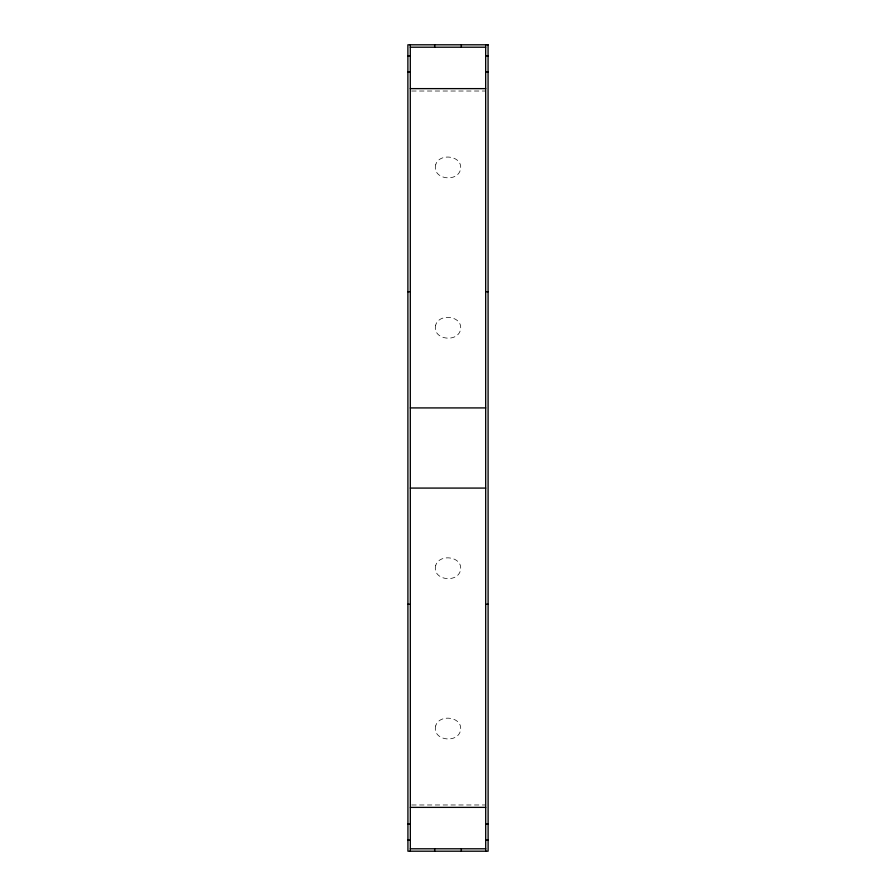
<?xml version="1.0" encoding="UTF-8"?>
<svg xmlns="http://www.w3.org/2000/svg" width="896" height="896" viewBox="0 0 896 896"><rect width="100%" height="100%" fill="white"/><g stroke="black" fill="none" stroke-linecap="round" stroke-linejoin="round"><path stroke-width="0.67" stroke-dasharray="4.48 3.36" d="M411.69 91.022L485.677 91.022M411.723 804.978L485.677 804.978M435.658 164.853C432.029 179.178 456.814 182.728 460.354 170.038C463.971 155.714 439.197 152.163 435.658 164.853M435.658 325.17C432.029 339.494 456.814 343.045 460.354 330.355C463.971 316.03 439.197 312.48 435.658 325.17M435.658 565.645C432.029 579.97 456.814 583.52 460.354 570.83C463.971 556.506 439.197 552.955 435.658 565.645M435.658 725.962C432.029 740.286 456.814 743.837 460.354 731.147C463.971 716.822 439.197 713.272 435.658 725.962"/><path stroke-width="1.34" d="M410.29 47.208L485.677 47.208M407.882 55.888L410.29 55.888M485.677 55.888L488.074 55.888M407.882 71.915L410.29 71.915M485.677 71.915L488.074 71.915M410.29 88.626L485.71 88.626M407.882 291.693L410.29 291.693M485.677 291.693L488.074 291.693M410.323 407.915L485.71 407.915M410.323 488.085L485.71 488.085M407.882 604.307L410.323 604.307M485.677 604.307L488.118 604.307M410.323 807.374L485.71 807.374M407.926 824.085L410.323 824.085M485.71 824.085L488.118 824.085M407.926 840.112L410.323 840.112M485.71 840.112L488.118 840.112M410.323 848.792L485.71 848.792M485.677 44.8L485.71 851.2M461.362 44.8L461.362 47.208M461.362 848.792L461.362 851.2M434.638 44.8L434.638 47.208M434.638 848.792L434.638 851.2M410.29 44.8L410.323 851.2M488.074 44.8L407.882 44.8L407.926 851.2L488.118 851.2L488.074 44.8"/></g></svg>
